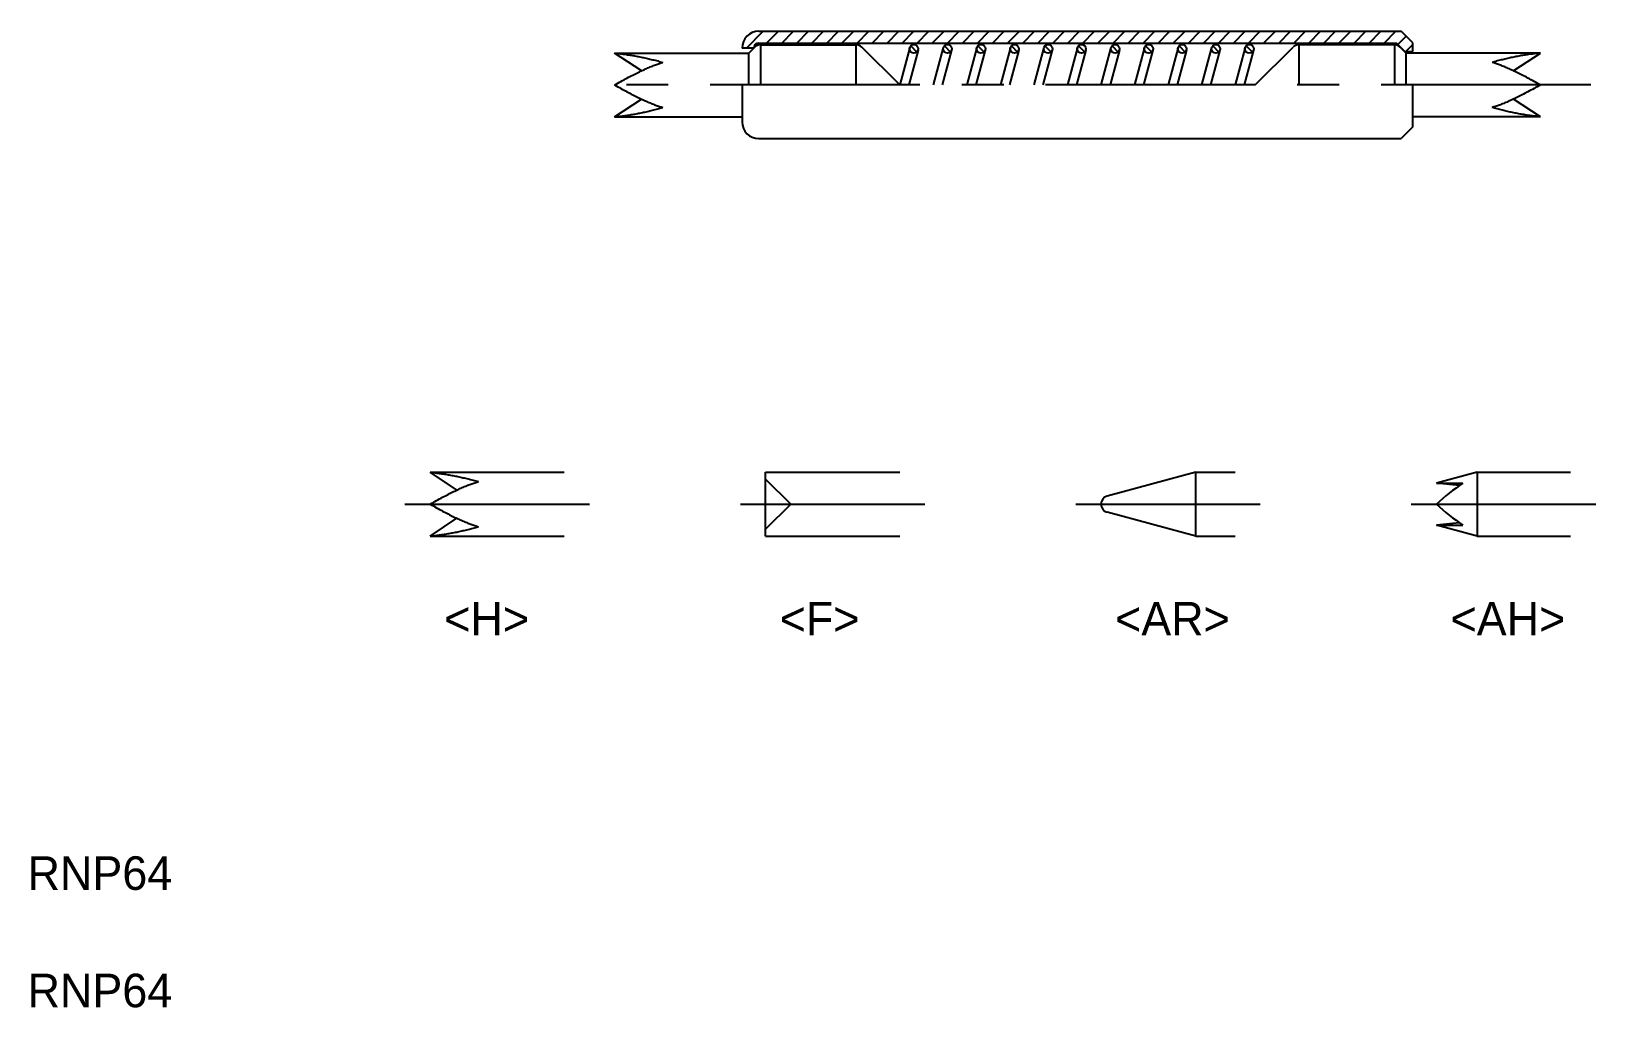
# Model space of a CAD drawing. Extents: x 0.52 to 9.85, y 0.5 to 6.32.
import ezdxf

# ---------------------------------------------------------------- set-up
doc = ezdxf.new("R2010")
doc.units = 0
doc.linetypes.add('CENTER', pattern=[2, 1.25, -0.25, 0.25, -0.25])
doc.linetypes.add('DASHED', pattern=[0.75, 0.5, -0.25])
doc.layers.get('0').update_dxf_attribs({"linetype": 'CONTINUOUS'})
doc.layers.add('CENTER', color=1, linetype='CENTER')

# ---------------------------------------------------------------- blocks, each defined once
blk = doc.blocks.new('*X2')
at = {"color": 0, "linetype": 'CONTINUOUS'}
for p, q in [((16.7867, 10.22), (16.8867, 10.32)), ((16.9065, 10.25), (16.9765, 10.32)), ((16.9963, 10.25), (17.0663, 10.32)), ((17.0861, 10.25), (17.1561, 10.32)), ((17.176, 10.25), (17.246, 10.32)), ((17.2658, 10.25), (17.3358, 10.32)), ((17.3556, 10.25), (17.4256, 10.32)), ((17.4454, 10.25), (17.5154, 10.32)), ((17.5352, 10.25), (17.6052, 10.32)), ((17.625, 10.25), (17.695, 10.32)), ((17.7148, 10.25), (17.7848, 10.32)), ((17.8046, 10.25), (17.8746, 10.32)), ((17.8944, 10.25), (17.9644, 10.32)), ((17.9842, 10.25), (18.0542, 10.32)), ((18.074, 10.25), (18.144, 10.32)), ((18.1638, 10.25), (18.2338, 10.32)), ((18.2536, 10.25), (18.3236, 10.32)), ((18.3434, 10.25), (18.4134, 10.32)), ((18.4332, 10.25), (18.5032, 10.32)), ((18.523, 10.25), (18.593, 10.32)), ((18.6128, 10.25), (18.6828, 10.32)), ((18.7026, 10.25), (18.7726, 10.32)), ((18.7924, 10.25), (18.8624, 10.32)), ((18.8822, 10.25), (18.9522, 10.32)), ((18.972, 10.25), (19.042, 10.32)), ((19.0618, 10.25), (19.1318, 10.32)), ((19.1516, 10.25), (19.2216, 10.32)), ((19.2414, 10.25), (19.3114, 10.32)), ((19.3312, 10.25), (19.4012, 10.32)), ((19.421, 10.25), (19.491, 10.32)), ((19.5108, 10.25), (19.5808, 10.32)), ((19.6006, 10.25), (19.6706, 10.32)), ((19.6904, 10.25), (19.7604, 10.32)), ((19.7802, 10.25), (19.8502, 10.32)), ((19.87, 10.25), (19.94, 10.32)), ((19.9598, 10.25), (20.0298, 10.32)), ((20.0496, 10.25), (20.1196, 10.32)), ((20.1394, 10.25), (20.2094, 10.32)), ((20.2292, 10.25), (20.2992, 10.32)), ((20.319, 10.25), (20.389, 10.32)), ((20.4088, 10.25), (20.4788, 10.32)), ((20.4986, 10.25), (20.5686, 10.32)), ((20.5884, 10.25), (20.6584, 10.32)), ((20.67, 10.2417), (20.7195, 10.2912)), ((20.7181, 10.2), (20.76, 10.2419))]:
    blk.add_line(p, q, dxfattribs=at)

msp = doc.modelspace()

# ---------------------------------------------------------------- linework, layer by layer
at = {"color": 7, "linetype": 'CONTINUOUS'}
for p, q in [((4.86, 6.32), (8.6907, 6.32)), ((4.86, 6.25), (8.6617, 6.25)), ((8.7117, 6.2), (8.6617, 6.25)), ((8.76, 6.2507), (8.6907, 6.32)), ((8.76, 6.2), (8.76, 6.2507)), ((4, 6.19), (4.007, 6.1893)), ((4.1579, 6.0859), (4, 6.19)), ((4, 6.19), (4.8, 6.19)), ((4.007, 6.1893), (4.014, 6.1886)), ((4.014, 6.1886), (4.021, 6.1879)), ((4.021, 6.1879), (4.028, 6.1871)), ((4.028, 6.1871), (4.0351, 6.1863)), ((4.0351, 6.1863), (4.0421, 6.1854)), ((4.0421, 6.1854), (4.0492, 6.1845)), ((4.0492, 6.1845), (4.0564, 6.1836)), ((4.0564, 6.1836), (4.0635, 6.1826)), ((4.0635, 6.1826), (4.0707, 6.1816)), ((4.0707, 6.1816), (4.0779, 6.1805)), ((4.0779, 6.1805), (4.0851, 6.1794)), ((4.0851, 6.1794), (4.0923, 6.1782)), ((4.0923, 6.1782), (4.0995, 6.1771)), ((4.0995, 6.1771), (4.1068, 6.1758)), ((4.1068, 6.1758), (4.1141, 6.1746)), ((4.1141, 6.1746), (4.1214, 6.1733)), ((4.1214, 6.1733), (4.1288, 6.1719)), ((4.1288, 6.1719), (4.1361, 6.1705)), ((4.1361, 6.1705), (4.1435, 6.1691)), ((4.1435, 6.1691), (4.1509, 6.1676)), ((4.1509, 6.1676), (4.1584, 6.1661)), ((4.1584, 6.1661), (4.1658, 6.1646)), ((4.1658, 6.1646), (4.1733, 6.163)), ((4.1733, 6.163), (4.1808, 6.1614)), ((4.1808, 6.1614), (4.1883, 6.1597)), ((4.1883, 6.1597), (4.1958, 6.158)), ((4.1958, 6.158), (4.2034, 6.1562)), ((4.83, 6.22), (4.76, 6.22)), ((4.8, 6.19), (4.8354, 6.2254)), ((4.8, 6), (4.8, 6.19)), ((4.8707, 6.24), (5.4393, 6.24)), ((4.8707, 6.24), (4.8707, 6)), ((5.4393, 6.24), (5.4393, 6)), ((5.7, 6), (5.4746, 6.2254)), ((5.7598, 6.2233), (5.7, 6)), ((5.8096, 6.2076), (5.754, 6)), ((5.7661, 6.2334), (5.803, 6.1964)), ((5.9598, 6.2233), (5.9, 6)), ((6.0096, 6.2076), (5.954, 6)), ((5.9661, 6.2334), (6.003, 6.1964)), ((6.1598, 6.2233), (6.1, 6)), ((6.2096, 6.2076), (6.154, 6)), ((6.1661, 6.2334), (6.203, 6.1964)), ((6.3598, 6.2233), (6.3, 6)), ((6.4096, 6.2076), (6.354, 6)), ((6.3661, 6.2334), (6.403, 6.1964)), ((6.5598, 6.2233), (6.5, 6)), ((6.6096, 6.2076), (6.554, 6)), ((6.5661, 6.2334), (6.603, 6.1964)), ((6.7598, 6.2233), (6.7, 6)), ((6.8096, 6.2076), (6.754, 6)), ((6.7661, 6.2334), (6.803, 6.1964)), ((6.9598, 6.2233), (6.9, 6)), ((7.0096, 6.2076), (6.954, 6)), ((6.9661, 6.2334), (7.003, 6.1964)), ((7.1598, 6.2233), (7.1, 6)), ((7.2096, 6.2076), (7.154, 6)), ((7.1661, 6.2334), (7.203, 6.1964)), ((7.3598, 6.2233), (7.3, 6)), ((7.4096, 6.2076), (7.354, 6)), ((7.3661, 6.2334), (7.403, 6.1964)), ((7.5598, 6.2233), (7.5, 6)), ((7.6096, 6.2076), (7.554, 6)), ((7.5661, 6.2334), (7.603, 6.1964)), ((7.7598, 6.2233), (7.7, 6)), ((7.8096, 6.2076), (7.754, 6)), ((7.7661, 6.2334), (7.803, 6.1964)), ((7.82, 6), (8.0454, 6.2254)), ((8.0807, 6.24), (8.0807, 6)), ((8.6493, 6.24), (8.0807, 6.24)), ((8.6493, 6.24), (8.6493, 6)), ((8.72, 6.19), (8.6846, 6.2254)), ((8.7117, 6.2), (8.76, 6.2)), ((8.72, 6), (8.72, 6.19)), ((9.52, 6.19), (8.72, 6.19)), ((9.3242, 6.158), (9.3166, 6.1562)), ((9.3317, 6.1597), (9.3242, 6.158)), ((9.3392, 6.1614), (9.3317, 6.1597)), ((9.3467, 6.163), (9.3392, 6.1614)), ((9.3542, 6.1646), (9.3467, 6.163)), ((9.3616, 6.1661), (9.3542, 6.1646)), ((9.3691, 6.1676), (9.3616, 6.1661)), ((9.3621, 6.0859), (9.52, 6.19)), ((9.3765, 6.1691), (9.3691, 6.1676)), ((9.3839, 6.1705), (9.3765, 6.1691)), ((9.3912, 6.1719), (9.3839, 6.1705)), ((9.3986, 6.1733), (9.3912, 6.1719)), ((9.4059, 6.1746), (9.3986, 6.1733)), ((9.4132, 6.1758), (9.4059, 6.1746)), ((9.4205, 6.1771), (9.4132, 6.1758)), ((9.4277, 6.1782), (9.4205, 6.1771)), ((9.4349, 6.1794), (9.4277, 6.1782)), ((9.4421, 6.1805), (9.4349, 6.1794)), ((9.4493, 6.1816), (9.4421, 6.1805)), ((9.4565, 6.1826), (9.4493, 6.1816)), ((9.4636, 6.1836), (9.4565, 6.1826)), ((9.4708, 6.1845), (9.4636, 6.1836)), ((9.4779, 6.1854), (9.4708, 6.1845)), ((9.4849, 6.1863), (9.4779, 6.1854)), ((9.492, 6.1871), (9.4849, 6.1863)), ((9.499, 6.1879), (9.492, 6.1871)), ((9.506, 6.1886), (9.499, 6.1879)), ((9.513, 6.1893), (9.506, 6.1886)), ((9.52, 6.19), (9.513, 6.1893)), ((4.1161, 6.0628), (4.1242, 6.0669)), ((4.1242, 6.0669), (4.1322, 6.0708)), ((4.1322, 6.0708), (4.14, 6.0747)), ((4.14, 6.0747), (4.1478, 6.0785)), ((4.1478, 6.0785), (4.1554, 6.0821)), ((4.1554, 6.0821), (4.1629, 6.0857)), ((4.1629, 6.0857), (4.1703, 6.0891)), ((4.1703, 6.0891), (4.1776, 6.0925)), ((4.1776, 6.0925), (4.1847, 6.0957)), ((4.1847, 6.0957), (4.1917, 6.0988)), ((4.1917, 6.0988), (4.1987, 6.1018)), ((4.1987, 6.1018), (4.2054, 6.1047)), ((4.2034, 6.1562), (4.211, 6.1544)), ((4.2054, 6.1047), (4.2121, 6.1076)), ((4.211, 6.1544), (4.2186, 6.1526)), ((4.2121, 6.1076), (4.2187, 6.1103)), ((4.2186, 6.1526), (4.2262, 6.1507)), ((4.2187, 6.1103), (4.2251, 6.1128)), ((4.2251, 6.1128), (4.2314, 6.1153)), ((4.2262, 6.1507), (4.2339, 6.1488)), ((4.2314, 6.1153), (4.2376, 6.1177)), ((4.2339, 6.1488), (4.2415, 6.1469)), ((4.2376, 6.1177), (4.2437, 6.12)), ((4.2415, 6.1469), (4.2492, 6.1449)), ((4.2437, 6.12), (4.2497, 6.1222)), ((4.2492, 6.1449), (4.257, 6.1429)), ((4.2497, 6.1222), (4.2555, 6.1242)), ((4.2555, 6.1242), (4.2612, 6.1262)), ((4.257, 6.1429), (4.2647, 6.1408)), ((4.2612, 6.1262), (4.2668, 6.128)), ((4.2647, 6.1408), (4.2725, 6.1387)), ((4.2668, 6.128), (4.2723, 6.1298)), ((4.2723, 6.1298), (4.2777, 6.1314)), ((4.2725, 6.1387), (4.2802, 6.1365)), ((4.2777, 6.1314), (4.2829, 6.1329)), ((4.2802, 6.1365), (4.288, 6.1343)), ((4.2829, 6.1329), (4.288, 6.1343)), ((9.2398, 6.1365), (9.232, 6.1343)), ((9.2371, 6.1329), (9.232, 6.1343)), ((9.2423, 6.1314), (9.2371, 6.1329)), ((9.2475, 6.1387), (9.2398, 6.1365)), ((9.2477, 6.1298), (9.2423, 6.1314)), ((9.2553, 6.1408), (9.2475, 6.1387)), ((9.2532, 6.128), (9.2477, 6.1298)), ((9.2588, 6.1262), (9.2532, 6.128)), ((9.263, 6.1429), (9.2553, 6.1408)), ((9.2645, 6.1242), (9.2588, 6.1262)), ((9.2708, 6.1449), (9.263, 6.1429)), ((9.2703, 6.1222), (9.2645, 6.1242)), ((9.2763, 6.12), (9.2703, 6.1222)), ((9.2785, 6.1469), (9.2708, 6.1449)), ((9.2824, 6.1177), (9.2763, 6.12)), ((9.2861, 6.1488), (9.2785, 6.1469)), ((9.2886, 6.1153), (9.2824, 6.1177)), ((9.2938, 6.1507), (9.2861, 6.1488)), ((9.2949, 6.1128), (9.2886, 6.1153)), ((9.3014, 6.1526), (9.2938, 6.1507)), ((9.3013, 6.1103), (9.2949, 6.1128)), ((9.3079, 6.1076), (9.3013, 6.1103)), ((9.309, 6.1544), (9.3014, 6.1526)), ((9.3146, 6.1047), (9.3079, 6.1076)), ((9.3166, 6.1562), (9.309, 6.1544)), ((9.3213, 6.1018), (9.3146, 6.1047)), ((9.3283, 6.0988), (9.3213, 6.1018)), ((9.3353, 6.0957), (9.3283, 6.0988)), ((9.3424, 6.0925), (9.3353, 6.0957)), ((9.3497, 6.0891), (9.3424, 6.0925)), ((9.3571, 6.0857), (9.3497, 6.0891)), ((9.3646, 6.0821), (9.3571, 6.0857)), ((9.3722, 6.0785), (9.3646, 6.0821)), ((9.38, 6.0747), (9.3722, 6.0785)), ((9.3878, 6.0708), (9.38, 6.0747)), ((9.3958, 6.0669), (9.3878, 6.0708)), ((9.4039, 6.0628), (9.3958, 6.0669)), ((4, 6), (4.0096, 6.0055)), ((4, 6), (4.0096, 5.9945)), ((4.0096, 6.0055), (4.0192, 6.0108)), ((4.0096, 5.9945), (4.0192, 5.9892)), ((4.0192, 6.0108), (4.0286, 6.0161)), ((4.0192, 5.9892), (4.0286, 5.9839)), ((4.0286, 6.0161), (4.0379, 6.0212)), ((4.0286, 5.9839), (4.0379, 5.9788)), ((4.0379, 6.0212), (4.047, 6.0263)), ((4.0379, 5.9788), (4.047, 5.9737)), ((4.047, 6.0263), (4.0561, 6.0312)), ((4.047, 5.9737), (4.0561, 5.9688)), ((4.0561, 6.0312), (4.065, 6.036)), ((4.065, 6.036), (4.0738, 6.0408)), ((4.0738, 6.0408), (4.0825, 6.0454)), ((4.0825, 6.0454), (4.0911, 6.0499)), ((4.0911, 6.0499), (4.0996, 6.0543)), ((4.0996, 6.0543), (4.1079, 6.0586)), ((4.1079, 6.0586), (4.1161, 6.0628)), ((4.76, 6), (4.76, 5.78)), ((8.76, 5.7493), (8.76, 6)), ((9.4121, 6.0586), (9.4039, 6.0628)), ((9.4204, 6.0543), (9.4121, 6.0586)), ((9.4289, 6.0499), (9.4204, 6.0543)), ((9.4375, 6.0454), (9.4289, 6.0499)), ((9.4462, 6.0408), (9.4375, 6.0454)), ((9.455, 6.036), (9.4462, 6.0408)), ((9.4639, 6.0312), (9.455, 6.036)), ((9.473, 6.0263), (9.4639, 6.0312)), ((9.473, 5.9737), (9.4639, 5.9688)), ((9.4821, 6.0212), (9.473, 6.0263)), ((9.4821, 5.9788), (9.473, 5.9737)), ((9.4914, 6.0161), (9.4821, 6.0212)), ((9.4914, 5.9839), (9.4821, 5.9788)), ((9.5008, 6.0108), (9.4914, 6.0161)), ((9.5008, 5.9892), (9.4914, 5.9839)), ((9.5104, 6.0055), (9.5008, 6.0108)), ((9.5104, 5.9945), (9.5008, 5.9892)), ((9.52, 6), (9.5104, 6.0055)), ((9.52, 6), (9.5104, 5.9945)), ((4, 5.81), (4.1601, 5.9156)), ((4.0561, 5.9688), (4.065, 5.964)), ((4.065, 5.964), (4.0738, 5.9592)), ((4.0738, 5.9592), (4.0825, 5.9546)), ((4.0825, 5.9546), (4.0911, 5.9501)), ((4.0911, 5.9501), (4.0996, 5.9457)), ((4.0996, 5.9457), (4.1079, 5.9414)), ((4.1079, 5.9414), (4.1161, 5.9372)), ((4.1161, 5.9372), (4.1242, 5.9331)), ((4.1242, 5.9331), (4.1322, 5.9292)), ((4.1322, 5.9292), (4.14, 5.9253)), ((4.14, 5.9253), (4.1478, 5.9215)), ((4.1478, 5.9215), (4.1554, 5.9179)), ((4.1554, 5.9179), (4.1629, 5.9143)), ((4.1629, 5.9143), (4.1703, 5.9109)), ((4.1703, 5.9109), (4.1776, 5.9075)), ((4.1776, 5.9075), (4.1847, 5.9043)), ((4.1847, 5.9043), (4.1917, 5.9012)), ((4.1917, 5.9012), (4.1987, 5.8982)), ((4.1987, 5.8982), (4.2054, 5.8953)), ((4.2054, 5.8953), (4.2121, 5.8924)), ((4.2121, 5.8924), (4.2187, 5.8897)), ((4.2187, 5.8897), (4.2251, 5.8872)), ((4.2251, 5.8872), (4.2314, 5.8847)), ((4.2314, 5.8847), (4.2376, 5.8823)), ((4.2376, 5.8823), (4.2437, 5.88)), ((4.2437, 5.88), (4.2497, 5.8778)), ((4.2497, 5.8778), (4.2555, 5.8758)), ((9.2703, 5.8778), (9.2645, 5.8758)), ((9.2763, 5.88), (9.2703, 5.8778)), ((9.2824, 5.8823), (9.2763, 5.88)), ((9.2886, 5.8847), (9.2824, 5.8823)), ((9.2949, 5.8872), (9.2886, 5.8847)), ((9.3013, 5.8897), (9.2949, 5.8872)), ((9.3079, 5.8924), (9.3013, 5.8897)), ((9.3146, 5.8953), (9.3079, 5.8924)), ((9.3213, 5.8982), (9.3146, 5.8953)), ((9.3283, 5.9012), (9.3213, 5.8982)), ((9.3353, 5.9043), (9.3283, 5.9012)), ((9.3424, 5.9075), (9.3353, 5.9043)), ((9.3497, 5.9109), (9.3424, 5.9075)), ((9.3571, 5.9143), (9.3497, 5.9109)), ((9.3646, 5.9179), (9.3571, 5.9143)), ((9.52, 5.81), (9.3599, 5.9156)), ((9.3722, 5.9215), (9.3646, 5.9179)), ((9.38, 5.9253), (9.3722, 5.9215)), ((9.3878, 5.9292), (9.38, 5.9253)), ((9.3958, 5.9331), (9.3878, 5.9292)), ((9.4039, 5.9372), (9.3958, 5.9331)), ((9.4121, 5.9414), (9.4039, 5.9372)), ((9.4204, 5.9457), (9.4121, 5.9414)), ((9.4289, 5.9501), (9.4204, 5.9457)), ((9.4375, 5.9546), (9.4289, 5.9501)), ((9.4462, 5.9592), (9.4375, 5.9546)), ((9.455, 5.964), (9.4462, 5.9592)), ((9.4639, 5.9688), (9.455, 5.964)), ((4, 5.81), (4.007, 5.8107)), ((4, 5.81), (4.76, 5.81)), ((4.007, 5.8107), (4.014, 5.8114)), ((4.014, 5.8114), (4.021, 5.8121)), ((4.021, 5.8121), (4.028, 5.8129)), ((4.028, 5.8129), (4.0351, 5.8137)), ((4.0351, 5.8137), (4.0421, 5.8146)), ((4.0421, 5.8146), (4.0492, 5.8155)), ((4.0492, 5.8155), (4.0564, 5.8164)), ((4.0564, 5.8164), (4.0635, 5.8174)), ((4.0635, 5.8174), (4.0707, 5.8184)), ((4.0707, 5.8184), (4.0779, 5.8195)), ((4.0779, 5.8195), (4.0851, 5.8206)), ((4.0851, 5.8206), (4.0923, 5.8218)), ((4.0923, 5.8218), (4.0995, 5.8229)), ((4.0995, 5.8229), (4.1068, 5.8242)), ((4.1068, 5.8242), (4.1141, 5.8254)), ((4.1141, 5.8254), (4.1214, 5.8267)), ((4.1214, 5.8267), (4.1288, 5.8281)), ((4.1288, 5.8281), (4.1361, 5.8295)), ((4.1361, 5.8295), (4.1435, 5.8309)), ((4.1435, 5.8309), (4.1509, 5.8324)), ((4.1509, 5.8324), (4.1584, 5.8339)), ((4.1584, 5.8339), (4.1658, 5.8354)), ((4.1658, 5.8354), (4.1733, 5.837)), ((4.1733, 5.837), (4.1808, 5.8386)), ((4.1808, 5.8386), (4.1883, 5.8403)), ((4.1883, 5.8403), (4.1958, 5.842)), ((4.1958, 5.842), (4.2034, 5.8438)), ((4.2034, 5.8438), (4.211, 5.8456)), ((4.211, 5.8456), (4.2186, 5.8474)), ((4.2186, 5.8474), (4.2262, 5.8493)), ((4.2262, 5.8493), (4.2339, 5.8512)), ((4.2339, 5.8512), (4.2415, 5.8531)), ((4.2415, 5.8531), (4.2492, 5.8551)), ((4.2492, 5.8551), (4.257, 5.8571)), ((4.2555, 5.8758), (4.2612, 5.8738)), ((4.257, 5.8571), (4.2647, 5.8592)), ((4.2612, 5.8738), (4.2668, 5.872)), ((4.2647, 5.8592), (4.2725, 5.8613)), ((4.2668, 5.872), (4.2723, 5.8702)), ((4.2723, 5.8702), (4.2777, 5.8686)), ((4.2725, 5.8613), (4.2802, 5.8635)), ((4.2777, 5.8686), (4.2829, 5.8671)), ((4.2802, 5.8635), (4.288, 5.8657)), ((4.2829, 5.8671), (4.288, 5.8657)), ((9.52, 5.81), (8.76, 5.81)), ((9.2371, 5.8671), (9.232, 5.8657)), ((9.2398, 5.8635), (9.232, 5.8657)), ((9.2423, 5.8686), (9.2371, 5.8671)), ((9.2475, 5.8613), (9.2398, 5.8635)), ((9.2477, 5.8702), (9.2423, 5.8686)), ((9.2553, 5.8592), (9.2475, 5.8613)), ((9.2532, 5.872), (9.2477, 5.8702)), ((9.2588, 5.8738), (9.2532, 5.872)), ((9.263, 5.8571), (9.2553, 5.8592)), ((9.2645, 5.8758), (9.2588, 5.8738)), ((9.2708, 5.8551), (9.263, 5.8571)), ((9.2785, 5.8531), (9.2708, 5.8551)), ((9.2861, 5.8512), (9.2785, 5.8531)), ((9.2938, 5.8493), (9.2861, 5.8512)), ((9.3014, 5.8474), (9.2938, 5.8493)), ((9.309, 5.8456), (9.3014, 5.8474)), ((9.3166, 5.8438), (9.309, 5.8456)), ((9.3242, 5.842), (9.3166, 5.8438)), ((9.3317, 5.8403), (9.3242, 5.842)), ((9.3392, 5.8386), (9.3317, 5.8403)), ((9.3467, 5.837), (9.3392, 5.8386)), ((9.3542, 5.8354), (9.3467, 5.837)), ((9.3616, 5.8339), (9.3542, 5.8354)), ((9.3691, 5.8324), (9.3616, 5.8339)), ((9.3765, 5.8309), (9.3691, 5.8324)), ((9.3839, 5.8295), (9.3765, 5.8309)), ((9.3912, 5.8281), (9.3839, 5.8295)), ((9.3986, 5.8267), (9.3912, 5.8281)), ((9.4059, 5.8254), (9.3986, 5.8267)), ((9.4132, 5.8242), (9.4059, 5.8254)), ((9.4205, 5.8229), (9.4132, 5.8242)), ((9.4277, 5.8218), (9.4205, 5.8229)), ((9.4349, 5.8206), (9.4277, 5.8218)), ((9.4421, 5.8195), (9.4349, 5.8206)), ((9.4493, 5.8184), (9.4421, 5.8195)), ((9.4565, 5.8174), (9.4493, 5.8184)), ((9.4636, 5.8164), (9.4565, 5.8174)), ((9.4708, 5.8155), (9.4636, 5.8164)), ((9.4779, 5.8146), (9.4708, 5.8155)), ((9.4849, 5.8137), (9.4779, 5.8146)), ((9.492, 5.8129), (9.4849, 5.8137)), ((9.499, 5.8121), (9.492, 5.8129)), ((9.506, 5.8114), (9.499, 5.8121)), ((9.513, 5.8107), (9.506, 5.8114)), ((9.52, 5.81), (9.513, 5.8107)), ((8.76, 5.7493), (8.6907, 5.68)), ((4.86, 5.68), (8.6907, 5.68)), ((2.9, 3.69), (2.907, 3.6893)), ((3.0579, 3.5859), (2.9, 3.69)), ((2.9, 3.69), (3.7, 3.69)), ((2.907, 3.6893), (2.914, 3.6886)), ((2.914, 3.6886), (2.921, 3.6879)), ((2.921, 3.6879), (2.928, 3.6871)), ((2.928, 3.6871), (2.9351, 3.6863)), ((2.9351, 3.6863), (2.9421, 3.6854)), ((2.9421, 3.6854), (2.9492, 3.6845)), ((2.9492, 3.6845), (2.9564, 3.6836)), ((2.9564, 3.6836), (2.9635, 3.6826)), ((2.9635, 3.6826), (2.9707, 3.6816)), ((2.9707, 3.6816), (2.9779, 3.6805)), ((2.9779, 3.6805), (2.9851, 3.6794)), ((2.9851, 3.6794), (2.9923, 3.6782)), ((2.9923, 3.6782), (2.9995, 3.6771)), ((2.9995, 3.6771), (3.0068, 3.6758)), ((3.0068, 3.6758), (3.0141, 3.6746)), ((3.0141, 3.6746), (3.0214, 3.6733)), ((3.0214, 3.6733), (3.0288, 3.6719)), ((3.0288, 3.6719), (3.0361, 3.6705)), ((3.0361, 3.6705), (3.0435, 3.6691)), ((3.0435, 3.6691), (3.0509, 3.6676)), ((3.0509, 3.6676), (3.0584, 3.6661)), ((3.0584, 3.6661), (3.0658, 3.6646)), ((3.0658, 3.6646), (3.0733, 3.663)), ((3.0733, 3.663), (3.0808, 3.6614)), ((3.0808, 3.6614), (3.0883, 3.6597)), ((3.0883, 3.6597), (3.0958, 3.658)), ((3.0958, 3.658), (3.1034, 3.6562)), ((3.1034, 3.6562), (3.111, 3.6544)), ((3.111, 3.6544), (3.1186, 3.6526)), ((3.1186, 3.6526), (3.1262, 3.6507)), ((3.1262, 3.6507), (3.1339, 3.6488)), ((3.1339, 3.6488), (3.1415, 3.6469)), ((3.1415, 3.6469), (3.1492, 3.6449)), ((3.1492, 3.6449), (3.157, 3.6429)), ((3.157, 3.6429), (3.1647, 3.6408)), ((3.1647, 3.6408), (3.1725, 3.6387)), ((3.1725, 3.6387), (3.1802, 3.6365)), ((4.9, 3.69), (5.7, 3.69)), ((4.9, 3.31), (4.9, 3.69)), ((7.4659, 3.69), (6.9371, 3.5483)), ((7.4659, 3.31), (7.4659, 3.69)), ((7.4659, 3.69), (7.7, 3.69)), ((9.1426, 3.69), (8.9, 3.625)), ((9.1426, 3.69), (9.7, 3.69)), ((9.1426, 3.69), (9.1426, 3.31)), ((2.9738, 3.5408), (2.9825, 3.5454)), ((2.9825, 3.5454), (2.9911, 3.5499)), ((2.9911, 3.5499), (2.9996, 3.5543)), ((2.9996, 3.5543), (3.0079, 3.5586)), ((3.0079, 3.5586), (3.0161, 3.5628)), ((3.0161, 3.5628), (3.0242, 3.5669)), ((3.0242, 3.5669), (3.0322, 3.5708)), ((3.0322, 3.5708), (3.04, 3.5747)), ((3.04, 3.5747), (3.0478, 3.5785)), ((3.0478, 3.5785), (3.0554, 3.5821)), ((3.0554, 3.5821), (3.0629, 3.5857)), ((3.0629, 3.5857), (3.0703, 3.5891)), ((3.0703, 3.5891), (3.0776, 3.5925)), ((3.0776, 3.5925), (3.0847, 3.5957)), ((3.0847, 3.5957), (3.0917, 3.5988)), ((3.0917, 3.5988), (3.0987, 3.6018)), ((3.0987, 3.6018), (3.1054, 3.6047)), ((3.1054, 3.6047), (3.1121, 3.6076)), ((3.1121, 3.6076), (3.1187, 3.6103)), ((3.1187, 3.6103), (3.1251, 3.6128)), ((3.1251, 3.6128), (3.1314, 3.6153)), ((3.1314, 3.6153), (3.1376, 3.6177)), ((3.1376, 3.6177), (3.1437, 3.62)), ((3.1437, 3.62), (3.1497, 3.6222)), ((3.1497, 3.6222), (3.1555, 3.6242)), ((3.1555, 3.6242), (3.1612, 3.6262)), ((3.1612, 3.6262), (3.1668, 3.628)), ((3.1668, 3.628), (3.1723, 3.6298)), ((3.1723, 3.6298), (3.1777, 3.6314)), ((3.1777, 3.6314), (3.1829, 3.6329)), ((3.1802, 3.6365), (3.188, 3.6343)), ((3.1829, 3.6329), (3.188, 3.6343)), ((9.0374, 3.6105), (8.9, 3.625)), ((8.9, 3.625), (9.0583, 3.625)), ((2.9, 3.5), (2.9096, 3.5055)), ((2.9, 3.5), (2.9096, 3.4945)), ((2.9096, 3.5055), (2.9192, 3.5108)), ((2.9096, 3.4945), (2.9192, 3.4892)), ((2.9192, 3.5108), (2.9286, 3.5161)), ((2.9192, 3.4892), (2.9286, 3.4839)), ((2.9286, 3.5161), (2.9379, 3.5212)), ((2.9286, 3.4839), (2.9379, 3.4788)), ((2.9379, 3.5212), (2.947, 3.5263)), ((2.9379, 3.4788), (2.947, 3.4737)), ((2.947, 3.5263), (2.9561, 3.5312)), ((2.947, 3.4737), (2.9561, 3.4688)), ((2.9561, 3.5312), (2.965, 3.536)), ((2.9561, 3.4688), (2.965, 3.464)), ((2.965, 3.536), (2.9738, 3.5408)), ((2.965, 3.464), (2.9738, 3.4592)), ((2.9738, 3.4592), (2.9825, 3.4546)), ((2.9825, 3.4546), (2.9911, 3.4501)), ((7.4659, 3.31), (6.9371, 3.4517)), ((2.9, 3.31), (3.0601, 3.4156)), ((2.9911, 3.4501), (2.9996, 3.4457)), ((2.9996, 3.4457), (3.0079, 3.4414)), ((3.0079, 3.4414), (3.0161, 3.4372)), ((3.0161, 3.4372), (3.0242, 3.4331)), ((3.0242, 3.4331), (3.0322, 3.4292)), ((3.0322, 3.4292), (3.04, 3.4253)), ((3.04, 3.4253), (3.0478, 3.4215)), ((3.0478, 3.4215), (3.0554, 3.4179)), ((3.0554, 3.4179), (3.0629, 3.4143)), ((3.0629, 3.4143), (3.0703, 3.4109)), ((3.0703, 3.4109), (3.0776, 3.4075)), ((3.0776, 3.4075), (3.0847, 3.4043)), ((3.0847, 3.4043), (3.0917, 3.4012)), ((3.0917, 3.4012), (3.0987, 3.3982)), ((3.0987, 3.3982), (3.1054, 3.3953)), ((3.1054, 3.3953), (3.1121, 3.3924)), ((3.1121, 3.3924), (3.1187, 3.3897)), ((3.1187, 3.3897), (3.1251, 3.3872)), ((3.1251, 3.3872), (3.1314, 3.3847)), ((3.1314, 3.3847), (3.1376, 3.3823)), ((3.1376, 3.3823), (3.1437, 3.38)), ((3.1437, 3.38), (3.1497, 3.3778)), ((3.1497, 3.3778), (3.1555, 3.3758)), ((3.1555, 3.3758), (3.1612, 3.3738)), ((3.157, 3.3571), (3.1647, 3.3592)), ((3.1612, 3.3738), (3.1668, 3.372)), ((3.1647, 3.3592), (3.1725, 3.3613)), ((3.1668, 3.372), (3.1723, 3.3702)), ((3.1723, 3.3702), (3.1777, 3.3686)), ((3.1725, 3.3613), (3.1802, 3.3635)), ((3.1777, 3.3686), (3.1829, 3.3671)), ((3.1802, 3.3635), (3.188, 3.3657)), ((3.1829, 3.3671), (3.188, 3.3657)), ((9.0374, 3.3895), (8.9, 3.375)), ((8.9, 3.375), (9.0583, 3.375)), ((9.1426, 3.31), (8.9, 3.375)), ((2.9, 3.31), (2.907, 3.3107)), ((2.9, 3.31), (3.7, 3.31)), ((2.907, 3.3107), (2.914, 3.3114)), ((2.914, 3.3114), (2.921, 3.3121)), ((2.921, 3.3121), (2.928, 3.3129)), ((2.928, 3.3129), (2.9351, 3.3137)), ((2.9351, 3.3137), (2.9421, 3.3146)), ((2.9421, 3.3146), (2.9492, 3.3155)), ((2.9492, 3.3155), (2.9564, 3.3164)), ((2.9564, 3.3164), (2.9635, 3.3174)), ((2.9635, 3.3174), (2.9707, 3.3184)), ((2.9707, 3.3184), (2.9779, 3.3195)), ((2.9779, 3.3195), (2.9851, 3.3206)), ((2.9851, 3.3206), (2.9923, 3.3218)), ((2.9923, 3.3218), (2.9995, 3.3229)), ((2.9995, 3.3229), (3.0068, 3.3242)), ((3.0068, 3.3242), (3.0141, 3.3254)), ((3.0141, 3.3254), (3.0214, 3.3267)), ((3.0214, 3.3267), (3.0288, 3.3281)), ((3.0288, 3.3281), (3.0361, 3.3295)), ((3.0361, 3.3295), (3.0435, 3.3309)), ((3.0435, 3.3309), (3.0509, 3.3324)), ((3.0509, 3.3324), (3.0584, 3.3339)), ((3.0584, 3.3339), (3.0658, 3.3354)), ((3.0658, 3.3354), (3.0733, 3.337)), ((3.0733, 3.337), (3.0808, 3.3386)), ((3.0808, 3.3386), (3.0883, 3.3403)), ((3.0883, 3.3403), (3.0958, 3.342)), ((3.0958, 3.342), (3.1034, 3.3438)), ((3.1034, 3.3438), (3.111, 3.3456)), ((3.111, 3.3456), (3.1186, 3.3474)), ((3.1186, 3.3474), (3.1262, 3.3493)), ((3.1262, 3.3493), (3.1339, 3.3512)), ((3.1339, 3.3512), (3.1415, 3.3531)), ((3.1415, 3.3531), (3.1492, 3.3551)), ((3.1492, 3.3551), (3.157, 3.3571)), ((4.9, 3.31), (5.7, 3.31)), ((7.4659, 3.31), (7.7, 3.31)), ((9.1426, 3.31), (9.7, 3.31))]:
    msp.add_line(p, q, dxfattribs=at)
at = {"color": 3, "linetype": 'DASHED'}
for p, q in [((4.9, 3.65), (5.05, 3.5)), ((5.05, 3.5), (4.9, 3.35))]:
    msp.add_line(p, q, dxfattribs=at)
at = {"color": 7, "linetype": 'CONTINUOUS'}
for centre in [(5.7846, 6.2149), (5.9846, 6.2149), (6.1846, 6.2149), (6.3846, 6.2149), (6.5846, 6.2149), (6.7846, 6.2149), (6.9846, 6.2149), (7.1846, 6.2149), (7.3846, 6.2149), (7.5846, 6.2149), (7.7846, 6.2149)]:
    msp.add_circle(centre, 0.0261, dxfattribs=at)
for centre, radius, start, end in [((4.86, 6.22), 0.1, 90, 180), ((4.86, 6.22), 0.03, 90, 180), ((4.8707, 6.19), 0.05, 90, 135), ((5.4393, 6.19), 0.05, 45, 90), ((8.0807, 6.19), 0.05, 90, 135), ((8.6493, 6.19), 0.05, 45, 90), ((4.86, 5.78), 0.1, 180, 270), ((6.95, 3.5), 0.05, 105, 255), ((9.8661, 2.4392), 1.4348, 124.2654, 132.32657), ((9.8661, 4.5608), 1.4348, 227.67343, 235.7346)]:
    msp.add_arc(centre, radius, start, end, dxfattribs=at)
at = {"layer": 'CENTER', "color": 1, "linetype": 'CENTER'}
for p, q in [((9.82, 6), (3.85, 6)), ((2.75, 3.5), (3.85, 3.5)), ((4.75, 3.5), (5.85, 3.5)), ((6.75, 3.5), (7.85, 3.5)), ((8.75, 3.5), (9.85, 3.5))]:
    msp.add_line(p, q, dxfattribs=at)

# ---------------------------------------------------------------- block references
at = {"color": 3, "linetype": 'CONTINUOUS'}
msp.add_blockref('*X2', (-12, -4), dxfattribs=at)

# ---------------------------------------------------------------- texts
at = {"color": 7, "linetype": 'CONTINUOUS'}
for s, p in [('<H>', (2.9844, 2.7171)), ('<F>', (4.9844, 2.7171)), ('<AR>', (6.9844, 2.7171)), ('<AH>', (8.9844, 2.7171)), ('RNP64', (0.5, 1.2)), ('RNP64', (0.5, 0.5))]:
    msp.add_text(s, height=0.2, dxfattribs=at).set_placement(p)

doc.saveas('drawing.dxf')
